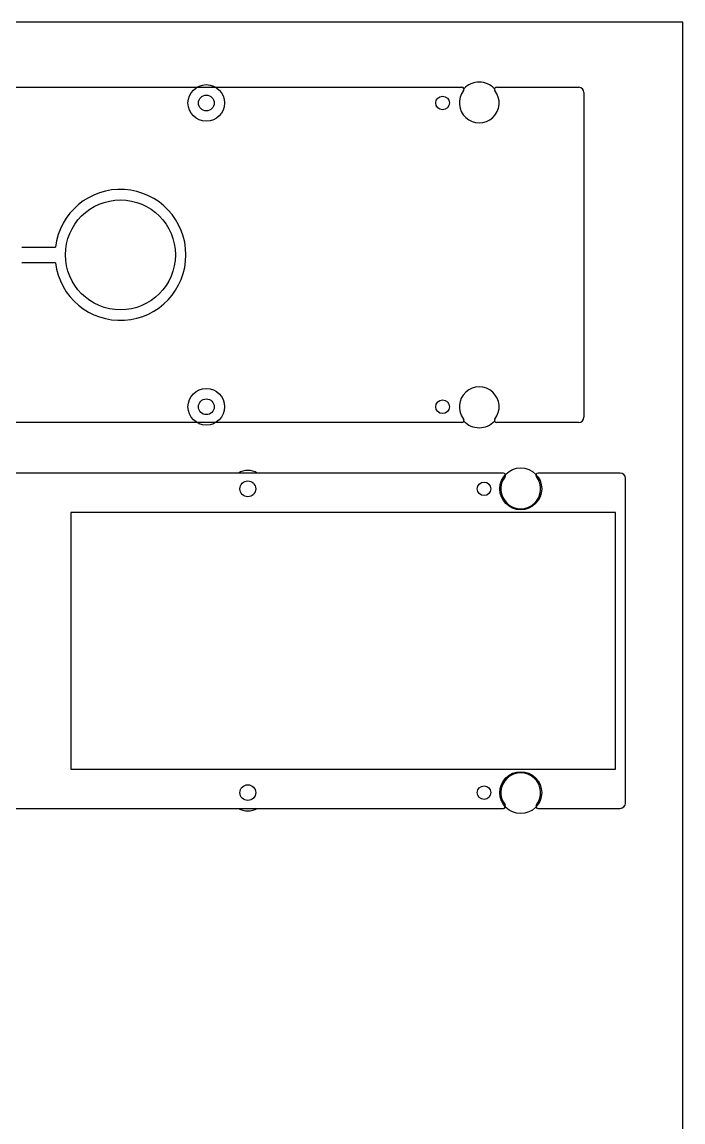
# Model space of a CAD drawing. Extents: x 0 to 297, y 0 to 210.
# Drawn here: x 233.9 to 297, y 105 to 210 of the extents above; entities that cross this region are included whole.
import ezdxf

# ---------------------------------------------------------------- set-up
doc = ezdxf.new("R2010")
doc.units = 0
doc.header["$LTSCALE"] = 16.335
doc.layers.get('0').update_dxf_attribs({"linetype": 'CONTINUOUS'})

msp = doc.modelspace()

# ---------------------------------------------------------------- linework, layer by layer
at = {"color": 7, "linetype": 'CONTINUOUS'}
for p, q in [((0, 210), (297, 210)), ((297, 0), (297, 210)), ((205.7, 203.77), (275.9, 203.77)), ((279.2, 203.77), (287.05, 203.77)), ((287.55, 203.27), (287.55, 172.27)), ((275.9, 171.77), (205.7, 171.77)), ((287.05, 171.77), (279.2, 171.77)), ((279.86, 166.94), (209.66, 166.94)), ((291.01, 166.94), (283.16, 166.94)), ((291.51, 135.44), (291.51, 166.44)), ((209.66, 134.94), (279.86, 134.94)), ((283.16, 134.94), (291.01, 134.94))]:
    msp.add_line(p, q, dxfattribs=at)
at = {"color": 5, "linetype": 'CONTINUOUS'}
for p, q in [((233.9, 188.52), (237.1, 188.52)), ((237.1, 187.02), (233.9, 187.02)), ((238.56, 163.19), (238.56, 138.69)), ((290.56, 163.19), (238.56, 163.19)), ((290.56, 138.69), (290.56, 163.19)), ((238.56, 138.69), (290.56, 138.69))]:
    msp.add_line(p, q, dxfattribs=at)
for centre, radius in [((251.5, 202.27), 1.75), ((243.3, 187.77), 5.25), ((251.5, 173.27), 1.75), ((281.51, 165.44), 2), ((281.51, 136.44), 2)]:
    msp.add_circle(centre, radius, dxfattribs=at)
at = {"color": 7, "linetype": 'CONTINUOUS'}
for centre, radius in [((251.5, 202.27), 0.75), ((274.05, 202.27), 0.65), ((251.5, 173.27), 0.75), ((274.05, 173.27), 0.65), ((255.46, 165.44), 0.75), ((278.01, 165.44), 0.65), ((255.46, 136.44), 0.75), ((278.01, 136.44), 0.65)]:
    msp.add_circle(centre, radius, dxfattribs=at)
for centre, radius, start, end in [((275.9, 203.57), 0.2, 321.7534, 90), ((279.2, 203.57), 0.2, 90, 218.2466), ((287.05, 203.27), 0.5, 0, 90), ((277.55, 202.27), 1.9, 141.7534, 38.2466), ((277.55, 173.27), 1.9, 321.7534, 218.2466), ((287.05, 172.27), 0.5, 270, 360), ((275.9, 171.97), 0.2, 270, 38.2466), ((279.2, 171.97), 0.2, 141.7534, 270), ((281.51, 165.44), 1.9, 141.7534, 38.2466), ((279.86, 166.74), 0.2, 321.7534, 90), ((283.16, 166.74), 0.2, 90, 218.2466), ((291.01, 166.44), 0.5, 0, 90), ((281.51, 136.44), 1.9, 321.7534, 218.2466), ((279.86, 135.14), 0.2, 270, 38.2466), ((283.16, 135.14), 0.2, 141.7534, 270), ((291.01, 135.44), 0.5, 270, 360)]:
    msp.add_arc(centre, radius, start, end, dxfattribs=at)
at = {"color": 5, "linetype": 'CONTINUOUS'}
for centre, radius, start, end in [((277.55, 202.27), 2, 43.0662, 136.9338), ((243.3, 187.77), 6.25, 186.8921, 173.1079), ((277.55, 173.27), 2, 223.0662, 316.9338), ((255.46, 165.44), 1.75, 59.0038, 120.9962), ((255.46, 136.44), 1.75, 239.0038, 300.9962)]:
    msp.add_arc(centre, radius, start, end, dxfattribs=at)

doc.saveas('drawing.dxf')
